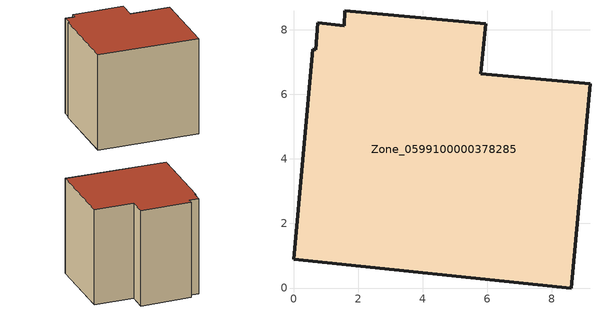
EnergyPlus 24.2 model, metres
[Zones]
Zone_0599100000378285
 floor ground (C_G): 8.61,0 0,0.89 0.59,7.39 0.69,7.38 0.76,8.21 1.57,8.13 1.59,8.58 5.96,8.19 5.8,6.63 9.18,6.32 z0
 wall outside (C_F): 5.8,6.63 5.96,8.19 1.59,8.58 1.57,8.13 0.76,8.21 0.69,7.38 0.59,7.39 0,0.89 8.61,0 9.18,6.32 5.8,6.63 z0:8.44
 roof outside (C_R): 0.76,8.21 0.69,7.38 0.59,7.39 0,0.89 8.61,0 9.18,6.32 5.8,6.63 5.96,8.19 1.59,8.58 1.57,8.13 z8.44
[BUILDING]
Pand.0599100000378285: North Axis=0; Terrain=City; Loads Convergence Tolerance Value=0.04; Temperature Convergence Tolerance Value=0.4; Solar Distribution=FullExterior; Maximum Number of Warmup Days=25; Minimum Number of Warmup Days=1
[Site:Location]
Rotterdam.The.Hague.AP_ZH_NLD Design_Conditions: Latitude=51.96; Longitude=4.45; Time Zone=1; Elevation=-4.5
[SITE:GROUNDTEMPERATURE:BUILDINGSURFACE]
18, 18, 18, 18, 18, 18, 18, 18, 18, 18, 18, 18
[MATERIAL] Thermal Absorptance=0.9; Solar Absorptance=0.7; Visible Absorptance=0.7
Name | Roughness | Thickness | Conductivity | Density | Specific Heat
G.TC.1992-2005 | MediumSmooth | 0.15 | 0.06 | 540 | 1210
F.TC.1992-2005 | Rough | 0.3 | 0.12 | 1920 | 840
R.TC.1992-2005 | MediumRough | 0.2 | 0.08 | 1500 | 1000
[CONSTRUCTION]
C_G: G.TC.1992-2005
C_F: F.TC.1992-2005
C_R: R.TC.1992-2005
[ZONE]
Zone_0599100000378285: Type=1; Multiplier=1; Ceiling Height=Autocalculate; Volume=Autocalculate; Floor Area=autocalculate; Part of Total Floor Area=Yes
[ZONEINFILTRATION:DESIGNFLOWRATE]
Infil_Zone_0599100000378285: Zone or ZoneList or Space or SpaceList=Zone_0599100000378285; Schedule=AlwaysOn; Design Flow Rate Calculation Method=Flow/Area; Flow Rate per Floor Area=0.0015; Constant Term Coefficient=1; Temperature Term Coefficient=0; Velocity Term Coefficient=0; Velocity Squared Term Coefficient=0
[HVACTEMPLATE:ZONE:IDEALLOADSAIRSYSTEM]
Zone_0599100000378285: Maximum Heating Supply Air Temperature=50; Minimum Cooling Supply Air Temperature=13; Maximum Heating Supply Air Humidity Ratio=0.0156; Minimum Cooling Supply Air Humidity Ratio=0.0077; Heating Limit=NoLimit; Cooling Limit=NoLimit; Dehumidification Control Type=ConstantSensibleHeatRatio; Cooling Sensible Heat Ratio=0.7; Dehumidification Setpoint=60; Humidification Control Type=None; Humidification Setpoint=30; Outdoor Air Method=None; Outdoor Air Flow Rate per Person=0.00944; Outdoor Air Flow Rate per Zone Floor Area=0; Outdoor Air Flow Rate per Zone=0; Demand Controlled Ventilation Type=None; Outdoor Air Economizer Type=NoEconomizer; Heat Recovery Type=None; Sensible Heat Recovery Effectiveness=0.7; Latent Heat Recovery Effectiveness=0.65
[ZONECONTROL:THERMOSTAT]
ThermostatControl_Zone_0599100000378285: Zone or ZoneList=Zone_0599100000378285; Control Type Schedule=DualSetpointControlType; Control 1=Thermostat_Zone_0599100000378285; Temperature Difference Between Cutout And Setpoint=0
[THERMOSTATSETPOINT:DUALSETPOINT]
Thermostat_Zone_0599100000378285: Heating Setpoint Temperature Schedule=HeatingSetpoint_Zone_0599100000378285; Cooling Setpoint Temperature Schedule=CoolingSetpoint_Zone_0599100000378285
[SCHEDULE:COMPACT]
HeatingSetpoint_Zone_0599100000378285: Through: 12/31, For: AllDays, Until: 24:00, 21
CoolingSetpoint_Zone_0599100000378285: Through: 12/31, For: AllDays, Until: 24:00, 24
DualSetpointControlType: Through: 12/31, For: AllDays, Until: 24:00, 4
AlwaysOn: Through: 12/31, For: AllDays, Until: 24:00, 1
